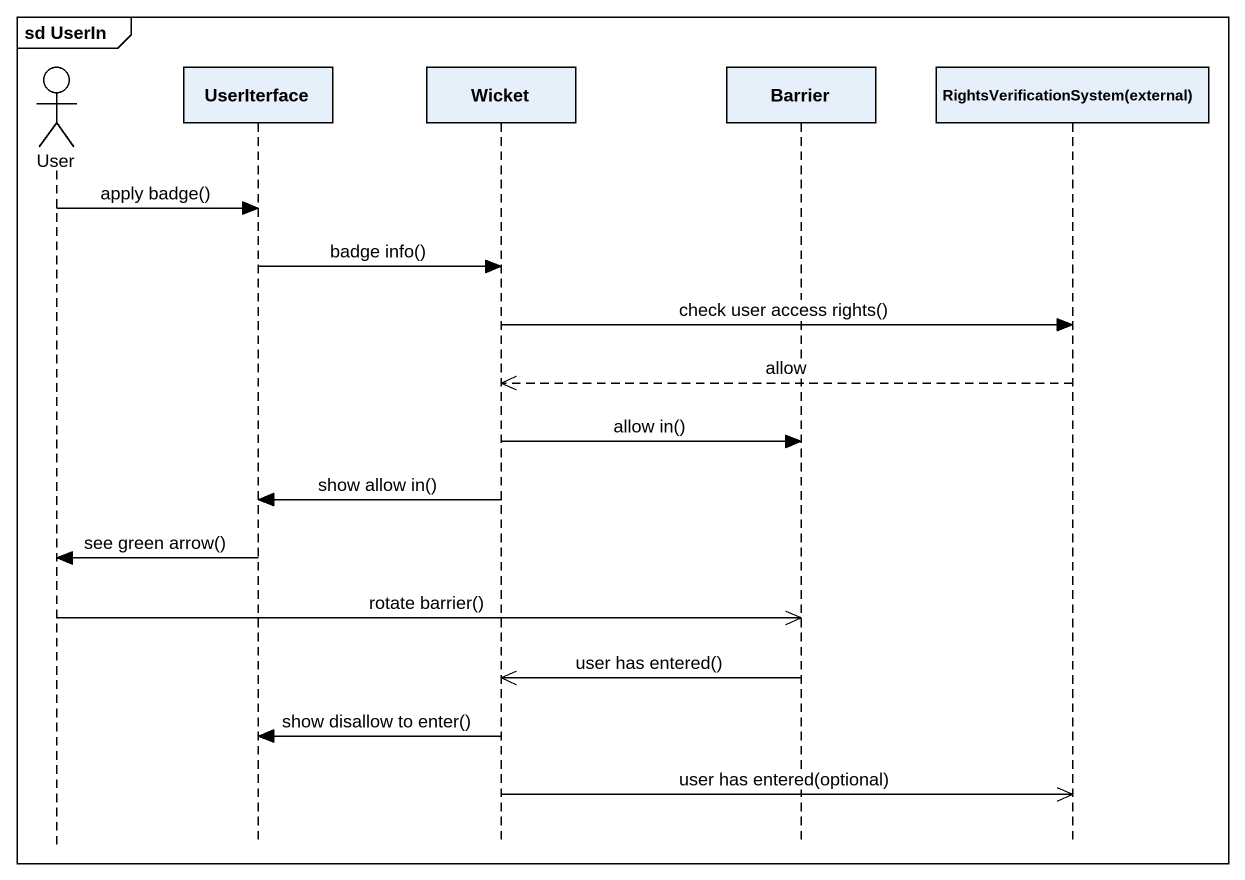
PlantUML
@startuml
mainframe sd UserIn
hide footbox
actor User
participant UserIterface
participant Wicket
participant Barrier
participant "RightsVerificationSystem(external)" as RightsVerificationSystem

User -> UserIterface : apply badge()
UserIterface -> Wicket : badge info()
Wicket -> RightsVerificationSystem : check user access rights()
RightsVerificationSystem -->> Wicket : allow
Wicket -> Barrier : allow in()
Wicket -> UserIterface : show allow in()
UserIterface -> User : see green arrow()
User ->> Barrier : rotate barrier()
Barrier ->> Wicket : user has entered()
Wicket -> UserIterface : show disallow to enter()
Wicket ->> RightsVerificationSystem : user has entered(optional)
@enduml
